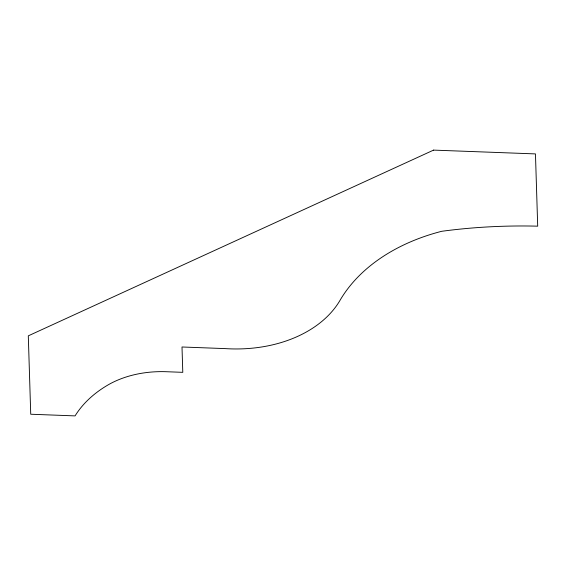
<?xml version="1.0" encoding="UTF-8"?>
<svg xmlns="http://www.w3.org/2000/svg" width="566" height="566" viewBox="0 0 566 566"><rect width="100%" height="100%" fill="white"/><g stroke="black" fill="none" stroke-linecap="round" stroke-linejoin="round"><path stroke-width="0.85" d="M433.57 150.11L28.3 335.843L30.734 414.234L75.066 415.89A129.289 92.06 6.2 0 1 108.651 384.576A91.699 65.295 6.2 0 1 165.152 371.678L182.79 372.336L182.004 346.993L225.254 348.606A122.192 87.001 6.2 0 0 340.484 299.548A192.681 137.191 6.2 0 1 441.735 231.289A449.991 320.406 6.2 0 1 537.7 226.167L535.457 153.91L433.57 150.11"/></g></svg>
